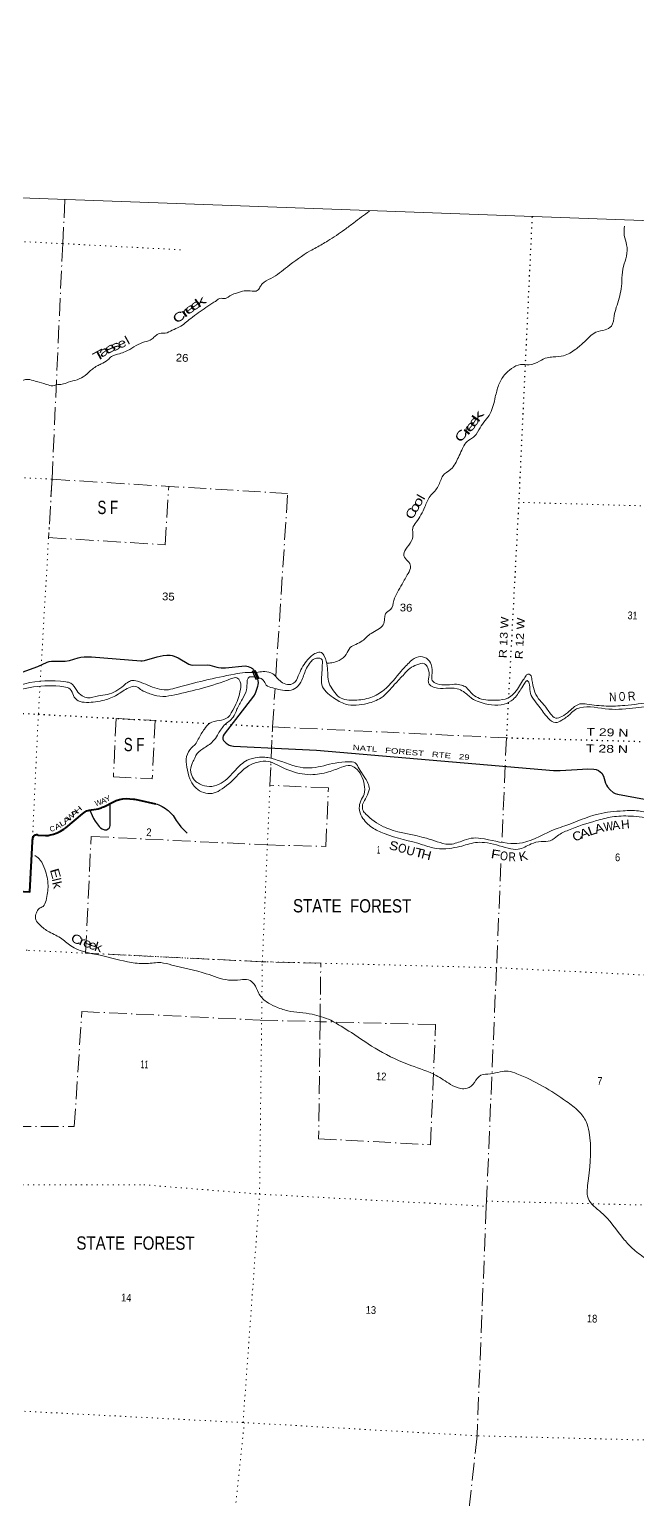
# Model space of a CAD drawing. Header units: feet. Extents: x -932108 to -739700, y 12311 to 202656.
# Drawn here: x -826958 to -813219, y 169453 to 202656 of the extents above; entities that cross this region are included whole.
import ezdxf
from ezdxf.enums import TextEntityAlignment as Align

# ---------------------------------------------------------------- set-up
doc = ezdxf.new("R2010")
doc.units = ezdxf.units.FT
doc.header["$LTSCALE"] = 80
doc.linetypes.add('DOT_DASHED', pattern=[7.7, 5, -1.2, 0.3, -1.2])
doc.linetypes.add('DOTTED', pattern=[1.5, 0.3, -1.2])
for name, color, linetype, lineweight in [('26', 7, 'Continuous', 40), ('29', 7, 'Continuous', 25), ('30', 7, 'Continuous', 35), ('31', 7, 'Continuous', 13), ('39', 7, 'Continuous', 13), ('4', 7, 'Continuous', 13), ('44', 7, 'DOT_DASHED', 13), ('6', 7, 'DOTTED', 25), ('7', 7, 'DOTTED', 13)]:
    doc.layers.add(name, color=color, linetype=linetype, lineweight=lineweight)
doc.layers.add('27', color=7, linetype='Continuous')
doc.layers.add('41', color=7, linetype='Continuous')

msp = doc.modelspace()

# ---------------------------------------------------------------- linework, layer by layer
at = {"layer": '26'}
for points in [[(-826764.86, 184460.44), (-826595.34, 184448.33), (-826566.42, 184447.56), (-826537.58, 184449.81), (-826511.17, 184454.58), (-826411.5, 184480.65), (-826331.2, 184509.34), (-826254.33, 184546.27), (-826181.75, 184591.02), (-826133.17, 184627.35), (-825755, 184942.95), (-825726.29, 184965.78), (-825701.45, 184985.54), (-825676.29, 185001.32), (-825670.94, 185004.23), (-825659.34, 185009.03), (-825634.24, 185016.83), (-825609.34, 185022.03), (-825557, 185032.95), (-825449.11, 185048.02), (-825402.6, 185055.7), (-825357.14, 185068.19), (-825332.81, 185077.71), (-825307.3, 185088.08), (-825282.81, 185098.51), (-825263, 185106.95), (-825071.96, 185206.55), (-824999.2, 185237.71), (-824923.57, 185261.1), (-824845.92, 185276.45), (-824767.09, 185283.6), (-824687.94, 185282.47), (-824609.34, 185273.07), (-824582.6, 185267.94), (-824506, 185252.95), (-824109.38, 185169.01)], [(-832732.53, 182606.55), (-831563, 183360.95), (-831562.78, 183361.06), (-831521.65, 183379.71), (-831478.8, 183393.96), (-831434.7, 183403.64), (-831389.82, 183408.67), (-831344.67, 183408.98), (-831342.3, 183408.86), (-826949.62, 183181.07), (-826889.56, 184317.63), (-826888.24, 184342.72), (-826884.01, 184367.63), (-826878.34, 184388.51), (-826869.85, 184410.41), (-826859.11, 184431.32), (-826846.85, 184450.17)], [(-826847.01, 184450.25), (-826846.61, 184451.03), (-826844.86, 184453.96), (-826842.8, 184456.69), (-826840.47, 184459.19), (-826837.89, 184461.44), (-826835.1, 184463.4), (-826832.11, 184465.06), (-826828.96, 184466.4), (-826825.7, 184467.4), (-826822.34, 184468.06), (-826818.94, 184468.36), (-826815.52, 184468.3), (-826812.13, 184467.89), (-826808.79, 184467.12)], [(-826764.86, 184460.43), (-826785.17, 184462.45), (-826808.79, 184467.14)]]:
    msp.add_lwpolyline(points, dxfattribs=at)
at = {"layer": '29'}
for points in [[(-827119.24, 188141.69), (-826764.69, 188270.94), (-826554.74, 188362.61), (-826509.81, 188377.59), (-826457.03, 188388.19), (-826146.88, 188384.18), (-826049.28, 188400.07), (-825859.27, 188459.94), (-825798.43, 188475), (-825719.8, 188486.24), (-825551.94, 188482.3), (-824443.05, 188392.58), (-824410.29, 188394.45), (-824360.65, 188401.84), (-824068.74, 188483.46), (-823937.59, 188516.22), (-823856.16, 188525.58), (-823776.75, 188522.68), (-823730.73, 188514.34), (-823686.74, 188501.23), (-823600.28, 188460.13), (-823357.25, 188317.65), (-823313.26, 188302.66), (-823273.22, 188297.84), (-822944.42, 188305.09), (-822884.55, 188297.04), (-822723.24, 188250.6), (-822687.05, 188242.72), (-822627.15, 188235.22), (-822530.37, 188237.79), (-822084.25, 188280.18), (-822046.81, 188278.31), (-822019.01, 188271.06)], [(-822019.01, 188271.06), (-821943.84, 188238.97), (-821919.5, 188223.98), (-821899.49, 188196.97), (-821804.28, 187982.04)], [(-821804.28, 187982.04), (-821802.72, 187978.52), (-821795.01, 187948.61), (-821793.14, 187899.9), (-821795.01, 187862.44), (-821804, 187819.06), (-821839.94, 187703.21), (-821860.53, 187656.37), (-821892.61, 187600.98), (-822561.02, 186736.87), (-822578.47, 186700.99), (-822587.83, 186661.65), (-822587.83, 186626.06), (-822580.34, 186611.07), (-822573.53, 186596.09), (-822511.68, 186538.76), (-822445.55, 186489.31), (-822419.34, 186479.94), (-822349.66, 186468.79), (-821106.98, 186410.22), (-820469.52, 186381.22), (-815116.23, 185921.56), (-814968.5, 185916.09), (-814583.4, 185939.72), (-814343.23, 185953.56), (-814205.62, 185947.95), (-814158.82, 185938.58), (-814103.6, 185916.09), (-814062.42, 185889.87), (-814029.05, 185855.94), (-813987.53, 185788.71), (-813940.6, 185631.82), (-813922.94, 185590.14), (-813898.6, 185548.93), (-813840.69, 185481.89), (-813771.3, 185423.42), (-813724.5, 185399.07), (-813671.82, 185385.36), (-813060.26, 185274.74)], [(-825592.03, 185025.64), (-825543.72, 184899.89), (-825509.07, 184831.93), (-825473.03, 184772.29), (-825380.16, 184655.78), (-825348.28, 184622.49), (-825316.4, 184600.29), (-825262.34, 184578.1), (-825237.39, 184576.72), (-825213.82, 184580.88), (-825179.17, 184600.29), (-825158.38, 184616.94), (-825150.06, 184630.81), (-825140.36, 184650.23), (-825134.82, 184677.97), (-825133.43, 184722.35), (-825130.64, 185175.96)], [(-824109.38, 185169.01), (-824068.19, 185157.89), (-824030.77, 185142.63), (-823958, 185106.57), (-823886.61, 185063.57), (-823849.18, 185033.05), (-823824.93, 185012.25), (-823749.38, 184941.51), (-823714.05, 184901.28), (-823641.97, 184790.32), (-823578.21, 184698.78), (-823534.53, 184647.46), (-823393.66, 184503.96)]]:
    msp.add_lwpolyline(points, dxfattribs=at)
at = {"layer": '31'}
for p, q in [((-821923.57, 188158.75), (-821850.9, 188179.87)), ((-821923.57, 188158.75), (-821840.16, 187970.46)), ((-821850.9, 188179.87), (-821768.39, 187993.62)), ((-821840.16, 187970.46), (-821768.39, 187993.62))]:
    msp.add_line(p, q, dxfattribs=at)
msp.add_lwpolyline([(-821855.37, 188170.23), (-821779.3, 187998.5), (-821835.76, 187980.28), (-821912.55, 188153.61)], close=True, dxfattribs=at)
at = {"layer": '39'}
for points in [[(-819276.7, 198550.41), (-819633, 198285.95), (-819835, 198133.95), (-820219, 197880.95), (-820345, 197804.95), (-820615, 197653.95), (-821128, 197296.95), (-821501, 197029.95), (-821697, 196909.95), (-821750, 196832.95), (-821810, 196757.95), (-821923, 196743.95), (-822104, 196748.95), (-822277, 196700.95), (-822402, 196656.95), (-822530, 196578.95), (-822661, 196577.95), (-822723, 196536.95), (-822791, 196492.95), (-823143, 196253.95), (-823315, 196126.95), (-823570, 195935.95), (-823730, 195860.95), (-823888, 195796.95), (-824017, 195790.95), (-824071, 195766.95), (-824144, 195702.95), (-824229, 195640.95), (-824400, 195582.95), (-824789, 195378.95), (-824924, 195331.95), (-825101, 195269.95), (-825189, 195191.95), (-825338, 195100.95), (-825428, 195056.95), (-825535, 194984.95), (-825698, 194840.95), (-825879, 194744.95), (-826081, 194685.95), (-826220, 194641.95), (-826319, 194633.95), (-826427, 194604.95), (-826573, 194638.95), (-826794, 194701.95), (-826946, 194745.95), (-827026, 194750.95), (-827116, 194723.95), (-827248, 194701.95), (-827340, 194664.95), (-827447, 194616.95), (-827629, 194532.95), (-827728, 194469.95), (-827759, 194409.95), (-827779, 194309.95), (-827865, 194223.95), (-827900, 194152.95), (-828031, 194019.95), (-828130, 193922.95), (-828212, 193886.95), (-828324, 193848.95), (-828406, 193815.95), (-828471, 193755.95), (-828601, 193612.95), (-828826, 193412.95), (-828898, 193372.95), (-828978, 193345.95), (-829056, 193265.95), (-829148, 193161.95), (-829192, 193066.95), (-829215, 192940.95), (-829327, 192800.95), (-829470, 192596.95), (-829564, 192504.95), (-829594, 192414.95), (-829708, 192324.95), (-829771, 192195.95), (-829759, 192045.95), (-829675, 191900.95), (-829564, 191801.95), (-829573, 191713.95), (-829685, 191632.95), (-829788, 191573.95), (-829838, 191490.95), (-829995, 190997.95), (-830043, 190859.95), (-830070, 190773.95), (-830144, 190695.95), (-830236, 190664.95), (-830240, 190709.95), (-830251, 190738.95), (-830314, 190718.95), (-830396, 190634.95), (-830498, 190593.95), (-830598, 190532.95), (-830732, 190452.95), (-830885, 190446.95), (-831029, 190421.95)], [(-813518, 198211.95), (-813520, 197999.95), (-813468, 197789.95), (-813469, 197535.95), (-813540, 197305.95), (-813572, 197041.95), (-813591, 196794.95), (-813700, 196378.95), (-813747, 196189.95), (-813812, 195955.95), (-813953, 195870.95), (-814160, 195815.95), (-814422, 195600.95), (-814618, 195432.95), (-814892, 195284.95), (-815125, 195258.95), (-815265, 195241.95), (-815433, 195163.95), (-815672, 195079.95), (-815863, 195086.95), (-816066, 194994.95), (-816225, 194851.95), (-816359, 194619.95), (-816433, 194353.95), (-816550, 193980.95), (-816778, 193659.95), (-816906, 193466.95), (-816997, 193400.95), (-817124, 193284.95), (-817192, 193153.95), (-817268, 192990.95), (-817438, 192720.95), (-817619, 192575.95), (-817671, 192458.95), (-817801, 192228.95), (-817908, 192111.95), (-818026, 191869.95), (-818222, 191524.95), (-818298, 191394.95), (-818294, 191222.95), (-818327, 191104.95), (-818455, 190913.95), (-818499, 190767.95), (-818410, 190649.95), (-818348, 190529.95), (-818405, 190368.95), (-818539, 190126.95), (-818724, 189755.95), (-818802, 189552.95), (-818915, 189457.95), (-818933, 189349.95), (-818966, 189209.95), (-819240, 189013.95), (-819440, 188844.95), (-819584, 188765.95), (-819711, 188695.95), (-819800, 188540.95), (-819962, 188405.95), (-820127, 188351.95), (-820243.19, 188344.57)], [(-810718, 187359.95), (-811028, 187694.95), (-811207, 187925.95), (-811249, 187985.95), (-811345, 188059.95), (-811681, 188451.95), (-811733, 188514.95), (-811812, 188561.95), (-811883, 188556.95), (-811965, 188506.95), (-812227, 188041.95), (-812310, 187929.95), (-812444, 187795.95), (-812491, 187714.95), (-812562, 187585.95), (-812648, 187515.95), (-812748, 187475.95), (-812894, 187454.95), (-813511, 187388.95), (-813927, 187373.95), (-814365, 187417.95), (-814526, 187421.95), (-814642, 187360.95), (-814767, 187254.95), (-814932, 187137.95), (-815069, 187102.95), (-815184, 187195.95), (-815334, 187400.95), (-815458, 187540.95), (-815605, 187966.95), (-815645, 188076.95), (-815695, 188094.95), (-815751, 188044.95), (-815816, 187941.95), (-816020, 187650.95), (-816147, 187555.95), (-816405, 187506.95), (-816790, 187547.95), (-816938, 187631.95), (-817093, 187796.95), (-817196, 187847.95), (-817353, 187864.95), (-817799, 187897.95), (-817858, 187954.95), (-817866, 188061.95), (-817881, 188310.95), (-817990, 188452.95), (-818169, 188486.95), (-818354, 188378.95), (-818558, 188163.95), (-818947, 187739.95), (-819247, 187567.95), (-819609, 187507.95), (-819784, 187514.95), (-819957, 187573.95), (-820089, 187719.95), (-820187, 187888.95), (-820229, 188277.95), (-820297, 188500.95), (-820361, 188579.95), (-820478, 188571.95), (-820585, 188505.95), (-820699, 188388.95), (-820885, 188055.95), (-820990, 187889.95), (-821124, 187860.95), (-821271, 187922.95), (-821462, 188101.95), (-821641, 188152.95), (-821787, 188139.95), (-822086, 188128.95), (-822325, 188094.95), (-823672, 187776.95), (-823865, 187737.95), (-824073, 187767.95), (-824485, 187925.95), (-824625, 187951.95), (-824719, 187920.95), (-824831, 187833.95), (-825197, 187636.95), (-825396, 187601.95), (-825647, 187562.95), (-825763, 187601.95), (-825889, 187725.95), (-826022, 187889.95), (-826138, 187920.95), (-827061, 187877.95), (-827294, 187803.95), (-827502, 187693.95), (-827665, 187521.95), (-827969, 187104.95), (-828134, 186892.95), (-828294, 186771.95), (-828558, 186678.95), (-829128, 186587.95), (-829287, 186644.95), (-829377, 186762.95)], [(-811383, 187972.95), (-811653, 188283.95), (-811749, 188430.95), (-811828, 188469.95), (-811883, 188436.95), (-811936, 188329.95), (-812016, 188122.95), (-812128, 187987.95), (-812354, 187757.95), (-812425, 187644.95), (-812491, 187509.95), (-812603, 187407.95), (-812764, 187362.95), (-813008, 187359.95), (-813261, 187334.95), (-813869.23, 187305.58), (-814524, 187334.95), (-814622, 187297.95), (-814736, 187198.95), (-814933, 187052.95), (-815072, 187001.95), (-815242, 187100.95), (-815352, 187237.95), (-815448, 187370.95), (-815647, 187701.95), (-815678, 187910.95), (-815715, 187949.95), (-815759, 187903.95), (-815857, 187751.95), (-816031, 187523.95), (-816233, 187415.95), (-816801, 187468.95), (-816962, 187545.95), (-817153, 187700.95), (-817298, 187763.95), (-817801, 187790.95), (-817914, 187851.95), (-817946, 187919.95), (-817934, 188021.95), (-817960, 188236.95), (-818033, 188328.95), (-818208, 188306.95), (-818364, 188225.95), (-818490, 188096.95), (-818708, 187864.95), (-819012, 187560.95), (-819325, 187432.95), (-819815, 187418.95), (-820098, 187564.95), (-820350, 187852.95), (-820353, 188080.95), (-820341, 188296.95), (-820368, 188442.95), (-820426, 188458.95), (-820521, 188440.95), (-820607, 188366.95), (-820697, 188230.95), (-820803, 187959.95), (-820925, 187792.95), (-821090, 187727.95), (-821289, 187741.95), (-821459, 187783.95), (-821608, 187848.95), (-821677, 187957.95), (-821726, 187993.95), (-821821, 188019.95), (-822018, 188006.95), (-822038, 187938.95), (-822056, 187737.95), (-822153, 187524.95), (-822270, 187300.95), (-822355, 187122.95), (-822555, 186939.95), (-822711, 186715.95), (-822811, 186577.95), (-823041, 186406.95), (-823196, 186256.95), (-823231, 186180.95), (-823283, 186075.95), (-823313, 185880.95), (-823254, 185733.95), (-823056, 185588.95), (-822835, 185560.95), (-822624, 185633.95), (-822303, 185928.95), (-822039, 186148.95), (-821798, 186214.95), (-821639, 186217.95), (-821503, 186195.95), (-820843, 185991.95), (-820571, 185979.95), (-820049, 186087.95), (-819745, 186116.95), (-819597, 186089.95), (-819511, 185958.95), (-819312, 185630.95), (-819278, 185505.95)], [(-832552.44, 187457.61), (-831639, 187280.95), (-831413, 187272.95), (-831184, 187368.95), (-830763, 187611.95), (-830471, 187754.95), (-830271, 187821.95), (-829774, 187864.95), (-829549, 187724.95), (-829407, 187527.95), (-829376, 187292.95), (-829431, 187160.95), (-829516, 187052.95), (-829554, 186844.95), (-829470, 186592.95), (-829289, 186476.95), (-828597, 186544.95), (-828256, 186664.95), (-828049, 186816.95), (-827874, 187008.95), (-827555, 187445.95), (-827395, 187629.95), (-827169, 187739.95), (-826862, 187807.95), (-826181, 187808.95), (-826035, 187756.95), (-825964, 187612.95), (-825856, 187493.95), (-825670, 187456.95), (-825264, 187508.95), (-824978, 187626.95), (-824714, 187786.95), (-824563, 187817.95), (-824445, 187748.95), (-824209, 187640.95), (-823941, 187590.95), (-823675, 187627.95), (-822397, 187992.95), (-822271, 188013.95), (-822196, 187920.95), (-822190, 187754.95), (-822398, 187218.95), (-822476, 187116.95), (-822670, 187048.95), (-822884, 186984.95), (-823006, 186855.95), (-823142, 186625.95), (-823213, 186505.95), (-823300, 186427.95), (-823406, 186237.95), (-823399, 185991.95), (-823331, 185727.95), (-823193, 185520.95), (-822827, 185400.95), (-822657, 185470.95), (-822274, 185789.95), (-822040, 186003.95), (-821788, 186107.95), (-821564, 186123.95), (-821363, 186043.95), (-820862, 185853.95), (-820609, 185823.95), (-820199, 185887.95), (-819905, 185993.95), (-819712, 186030.95), (-819593, 185973.95), (-819395, 185601.95), (-819399, 185385.95), (-819472, 185230.95), (-819506, 185067.95), (-819445, 184869.95), (-819218, 184632.95), (-818945, 184493.95), (-818077, 184241.95), (-817764, 184155.95), (-817477, 184158.95), (-817234, 184200.95), (-816884, 184288.95), (-816676, 184292.95), (-816144, 184162.95), (-815915, 184141.95), (-815625, 184258.95), (-815399, 184314.95), (-815192, 184331.95), (-815025, 184444.95), (-814782, 184572.95), (-814151, 184785.95), (-813795, 184869.95), (-813381, 184888.95), (-813116, 184864.95), (-812749, 184812.95), (-812105, 184768.95), (-811756, 184784.95), (-811061, 184910.95), (-810903, 184898.95), (-810748, 184763.95), (-810634, 184651.95)], [(-819278, 185505.95), (-819343, 185322.95), (-819430, 185149.95), (-819419, 185014.95), (-819360, 184935.95), (-818957, 184649.95), (-818842, 184600.95), (-817985, 184387.95), (-817748, 184310.95), (-817484, 184251.95), (-817193, 184323.95), (-816981, 184388.95), (-816761, 184384.95), (-816080, 184270.95), (-815821, 184287.95), (-815061, 184600.95), (-814865, 184666.95), (-814113, 184933.95), (-813542, 185007.95), (-813201, 185005.95), (-813041, 184980.95), (-812867, 184940.95), (-812095, 184883.95), (-811628, 184912.95), (-810941, 184994.95), (-810763, 184969.95), (-810626, 184855.95), (-810416, 184712.95), (-810163, 184630.95), (-809900, 184693.95), (-809526, 184875.95), (-809174, 184919.95), (-808786, 184828.95), (-807865, 184489.95), (-807297, 184359.95), (-806995, 184299.95), (-806655, 184238.95), (-806352, 184197.95), (-806021, 184259.95), (-805285, 184533.95), (-804805, 184794.95), (-804540, 184914.95), (-804240, 184961.95), (-803903, 184928.95), (-803730, 184738.95), (-803538, 183941.95), (-803543, 183703.95), (-803459, 183514.95), (-803276, 183413.95), (-803035, 183319.95), (-802563, 182960.95), (-802332, 182713.95), (-802234, 182590.95), (-802085, 182421.95), (-801963, 182332.95), (-801898.72, 182303.03), (-801875, 182295.14)], [(-826833.3, 183995.91), (-826816, 183985.95), (-826712, 183893.95), (-826611, 183689.95), (-826536, 183323.95), (-826583, 182985.95), (-826648, 182850.95), (-826735, 182799.95), (-826801, 182700.95), (-826822, 182582.95), (-826746, 182456.95), (-826544, 182291.95), (-826259, 182139.95), (-826022, 181958.95), (-825359, 181744.95), (-824655, 181583.95), (-824307, 181558.95), (-823988, 181578.95), (-823738, 181523.95), (-822963, 181328.95), (-822460, 181185.95), (-822190, 181191.95), (-822010, 181190.95), (-821881, 181091.95), (-821785, 180899.95), (-821607, 180699.95), (-821404, 180588.95), (-821123, 180491.95), (-820571, 180412.95), (-820147, 180279.95)], [(-820147, 180279.95), (-819685, 179998.95), (-819071, 179599.95), (-818338, 179255.95), (-817772, 179032.95), (-817445, 178830.95), (-817214, 178737.95), (-817071, 178740.95), (-816905, 178873.95), (-816757, 179037.95), (-816545, 179066.95), (-816321, 179114.95), (-816143, 179126.95), (-815946, 179070.95), (-814824, 178443.95), (-814554, 178225.95), (-814383, 177990.95), (-814315, 177753.95), (-814328, 176703.95), (-814354, 176492.95), (-814353, 176308.95), (-814249, 176119.95), (-814054, 175952.95), (-813521, 175322.95), (-813307, 175100.95), (-813013, 174877.95), (-811915, 174257.95), (-811797, 174182.95), (-811697, 174065.95), (-811391, 173713.95), (-811127, 173501.95), (-810491, 172932.95), (-810137, 172523.95), (-810014, 172424.95), (-809931, 172253.95), (-809620, 171094.95), (-809525, 170832.95)]]:
    msp.add_spline(points, degree=3, dxfattribs=at)
at = {"layer": '4'}
msp.add_lwpolyline([(-924530.42, 202655.58), (-893729.37, 201405.05), (-862926.63, 200196.88), (-832122.26, 199031.09), (-801316.3, 197907.67), (-770508.84, 196826.62), (-739699.92, 195787.95), (-745759.19, 12310.89), (-776820.49, 13358.06), (-807880.32, 14447.96), (-838938.61, 15580.59), (-869995.32, 16755.93)], dxfattribs=at)
at = {"layer": '44'}
for p, q in [((-821466, 186903.95), (-821409.95, 187767.29)), ((-824998.52, 187094.93), (-825060.35, 185776.34)), ((-824998.52, 187094.93), (-824119.79, 187047.42)), ((-824119.79, 187047.42), (-824181.61, 185728.83)), ((-821466, 186903.95), (-816184, 186656.95)), ((-816184, 186656.95), (-816289.64, 184197.44)), ((-825060.35, 185776.34), (-824181.61, 185728.83))]:
    msp.add_line(p, q, dxfattribs=at)
for points in [[(-826155, 198802.95), (-826206, 197816.95), (-826447, 192494.95), (-826447.3, 192489.86)], [(-826447, 192494.95), (-826523.76, 191177.18), (-823888.6, 191017.28), (-823811.77, 192336.35)], [(-821391.53, 188051), (-821124, 192171.95), (-826447, 192494.95)], [(-827317.04, 177878), (-825943.62, 177879.84), (-825773.62, 180476.52), (-821744.88, 180280.77), (-820392.15, 180246.24), (-820423.89, 177602.4), (-817898.81, 177467.29), (-817783.05, 180179.64), (-820392.15, 180246.24), (-820376.3, 181566.27), (-821696, 181599.95), (-825687.55, 181793.89), (-825563.91, 184431), (-821598.24, 184238.31), (-820261.83, 184204.2), (-820204.62, 185523.52), (-821523.19, 185585.18), (-821466, 186903.95)], [(-816306.04, 183815.61), (-816407, 181464.95), (-816632, 176192.95), (-816638, 176077.95), (-816846, 170892.95), (-817417, 165655.95), (-817436, 165564.95), (-817553, 160214.95), (-817750, 154892.95)]]:
    msp.add_lwpolyline(points, dxfattribs=at)
at = {"layer": '6'}
for p, q in [((-816142.66, 187444.8), (-816184, 186656.95)), ((-822536.81, 186961.85), (-821466, 186903.95))]:
    msp.add_line(p, q, dxfattribs=at)
for points in [[(-815603.51, 198420.97), (-815905, 191974.95), (-816136.59, 187560.65)], [(-827703.6, 187241.17), (-826756, 187189.95), (-822892.3, 186981.06)], [(-816184, 186656.95), (-811062, 186520.95), (-810834, 186517.95), (-805746, 186372.95), (-805512, 186378.95), (-801732.64, 186271.34)]]:
    msp.add_lwpolyline(points, dxfattribs=at)
at = {"layer": '7'}
for p, q in [((-826447, 192494.95), (-831253.71, 192776.26)), ((-826447.3, 192489.86), (-826713.2, 187924.89)), ((-821496.76, 186194.52), (-821466, 186903.95)), ((-822132, 171192.95), (-827946, 171491.95)), ((-816846, 170892.95), (-822132, 171192.95))]:
    msp.add_line(p, q, dxfattribs=at)
for points in [[(-823545, 197678.95), (-826206, 197816.95), (-831497, 198084.95), (-832156.82, 198100.83)], [(-807147.49, 191650.63), (-810624, 191824.95), (-815905, 191974.95)], [(-826719.19, 187821.93), (-826756, 187189.95), (-826940.42, 183256.68)], [(-822132, 171192.95), (-821759, 176351.95), (-821696, 181599.95), (-821500.89, 186099.36)], [(-825154.67, 181768), (-827006, 181857.95), (-829676.73, 182010.16)], [(-807959.75, 181124.26), (-811238, 181221.95), (-811620, 181227.95), (-816407, 181464.95), (-821696, 181599.95), (-825154.67, 181768)], [(-832946.76, 176840.99), (-832597, 176850.95), (-827353, 176557.95), (-824375, 176561.95), (-821759, 176351.95), (-816638, 176077.95)], [(-816632, 176192.95), (-811801, 176073.95), (-808192.74, 175996.85)], [(-822946.03, 158755.99), (-822884, 160354.95), (-822682, 165689.95), (-822102, 171188.95)], [(-802297.02, 170497.41), (-806665, 170630.95), (-811999, 170772.95), (-816846, 170892.95)]]:
    msp.add_lwpolyline(points, dxfattribs=at)

# ---------------------------------------------------------------- texts
at = {"layer": '27'}
for s, rotation, width, p in [('A', 21.462, 1.2, (-825265.03, 185177.92)), ('Y', 25.462, 1.25, (-825163.21, 185231.93)), ('W', 40.388, 1.25, (-825989.33, 184835.46)), ('A', 40.388, 1.7, (-825901.09, 184908.11)), ('H', 41.564, 1.5, (-825814.78, 184988.36)), ('W', 16.328, 0.8, (-825388.25, 185134.67)), ('C', 15.377, 0.95, (-826423.76, 184547.55)), ('A', 24.745, 1.25, (-826295.17, 184604.77)), ('L', 30.318, 1.55, (-826181.81, 184675.97)), ('A', 38.362, 1.65, (-826082.96, 184751.41))]:
    msp.add_text(s, height=120, rotation=rotation, dxfattribs=dict(at, width=width)).set_placement(p, align=Align.CENTER)
at = {"layer": '30', "width": 1.35}
msp.add_text('NATL   FOREST   RTE   29', height=120, rotation=355.092, dxfattribs=at).set_placement((-819657.66, 186381.77))
at = {"layer": '41'}
for s, rotation, width, p in [('k', 33.935, 1.8, (-823041.02, 196427.01)), ('C', 33.615, 1.4, (-823526.05, 196080.58)), ('r', 36.882, 1.9, (-823384.09, 196186.37)), ('e', 36.596, 1.7, (-823278.79, 196269.88)), ('e', 37.225, 1.75, (-823158.6, 196354.29)), ('s', 26.392, 1.6, (-824974.16, 195419.91)), ('e', 23.32, 1.3, (-824833.84, 195477.43)), ('l', 29.03, 1.2, (-824698.59, 195549.42)), ('T', 28.59, 1.65, (-825338.36, 195211.47)), ('a', 32.649, 1.65, (-825227.93, 195297.89)), ('s', 32.624, 1.85, (-825088.13, 195376.06)), ('e', 58.329, 1.55, (-816838.32, 193749.67)), ('k', 55.241, 1.85, (-816748.21, 193867.16)), ('C', 55.771, 1.45, (-817124.9, 193428.26)), ('r', 50.887, 2, (-816998.35, 193540.66)), ('e', 51.646, 1.75, (-816919.16, 193635.15)), ('o', 62.454, 1.4, (-818170, 191811.32)), ('o', 62.514, 1.4, (-818094.98, 191939.02)), ('l', 60.578, 1.2, (-818024.99, 192048.49)), ('C', 60.402, 1.3, (-818246.68, 191679.53)), ('N', 2.465, 0.85, (-813775.64, 187479.81)), ('O', 1.567, 0.7, (-813567.58, 187491.53)), ('R', 3.908, 0.9, (-813347.27, 187499.38)), ('L', 19.347, 1.25, (-814214.52, 184472.81)), ('A', 16.452, 1.15, (-814060.82, 184514.92)), ('W', 10.311, 0.85, (-813858.58, 184558.13)), ('S', 346.09, 1.15, (-818748.93, 184120.37)), ('C', 19.75, 1.1, (-814550.62, 184348.15)), ('A', 19.512, 1.2, (-814391.34, 184408.04)), ('O', 346.071, 0.9, (-818557.35, 184065.75)), ('T', 345.976, 1.3, (-818170.85, 183960.6)), ('H', 346.028, 1.15, (-818013.69, 183916.48)), ('F', 350.412, 1.3, (-816439.66, 183927.69)), ('O', 350.646, 0.85, (-816252.61, 183891.19)), ('R', 359.338, 0.85, (-816052.98, 183868.62)), ('K', 13.054, 1.1, (-815780.36, 183887.86)), ('E', 285.892, 1.3, (-826465.69, 183564.65)), ('k', 283.342, 1.2, (-826425.5, 183312.4)), ('C', 334.078, 1.25, (-825935.03, 182020.69)), ('r', 339.559, 1.35, (-825798.19, 181969.67)), ('e', 340.02, 1.2, (-825678.82, 181928.62)), ('e', 341.878, 1.15, (-825553.92, 181880.87)), ('k', 343.829, 1.25, (-825426.48, 181834.51))]:
    msp.add_text(s, height=200, rotation=rotation, dxfattribs=dict(at, width=width)).set_placement(p, align=Align.CENTER)
for s, rotation, p in [('A', 9.255, (-813693.71, 184583.15)), ('H', 5.373, (-813487.2, 184604.96)), ('U', 345.996, (-818368.06, 184007.09)), ('l', 283.412, (-826444.79, 183431.21))]:
    msp.add_text(s, height=200, rotation=rotation, dxfattribs=at).set_placement(p, align=Align.CENTER)
at = {"layer": '44'}
for s, width, p in [('S F', 0.75, (-825421.14, 191710.29)), ('S F', 0.75, (-824826.52, 186355.34)), ('STATE  FOREST', 0.85, (-821004.47, 182714.14)), ('STATE  FOREST', 0.85, (-825897.32, 175098.22))]:
    msp.add_text(s, height=300, rotation=359.919, dxfattribs=dict(at, width=width)).set_placement(p)
at = {"layer": '6'}
for s, rotation, width, p in [('R 13 W', 86.997, 1.2, (-816181.48, 188451.78)), ('R 12 W', 86.997, 1.2, (-815815.78, 188429.78)), ('T 29 N', 358.479, 1.35, (-814376.33, 186706.27)), ('T 28 N', 358.479, 1.35, (-814385.53, 186334.94))]:
    msp.add_text(s, height=175, rotation=rotation, dxfattribs=dict(at, width=width)).set_placement(p)
at = {"layer": '7'}
for s, width, p in [('26', 1.1, (-823654.63, 195156.97)), ('35', 1.1, (-823964.87, 189765.23)), ('36', 1.1, (-818595.05, 189514.54)), ('31', 0.85, (-813447.54, 189336.87)), ('2', 0.9, (-824320.94, 184438.59)), ('1', 0.45, (-819108.76, 184042.53)), ('6', 0.9, (-813732.3, 183872.24)), ('11', 0.65, (-824451.45, 179197.39)), ('12', 0.9, (-819131.17, 178926.95)), ('7', 0.9, (-814134, 178821.95)), ('14', 0.9, (-824889.77, 173930.17)), ('13', 0.9, (-819364.25, 173651.95)), ('18', 0.9, (-814367, 173457.95))]:
    msp.add_text(s, height=175, rotation=357.889, dxfattribs=dict(at, width=width)).set_placement(p)

doc.saveas('drawing.dxf')
